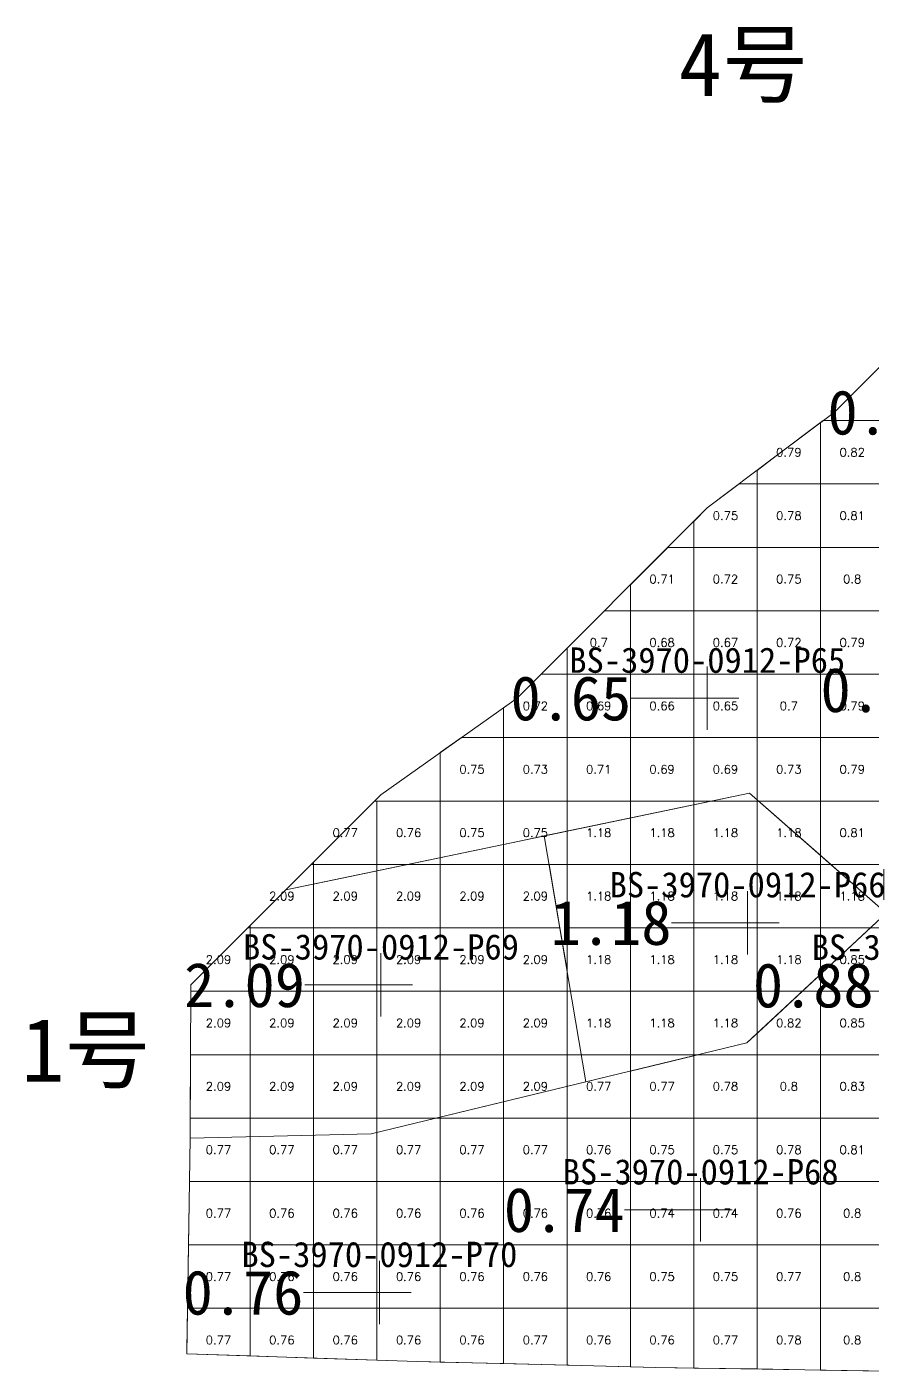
# Model space of a CAD drawing. Header units: inches. Extents: x 469900.4 to 469951.7, y 4349715 to 4349738.6.
# Drawn here: x 469900.42 to 469913.75, y 4349714.97 to 4349736.17 of the extents above; entities that cross this region are included whole.
import ezdxf
from ezdxf.enums import TextEntityAlignment as Align

# ---------------------------------------------------------------- set-up
doc = ezdxf.new("R2010")
doc.units = ezdxf.units.IN
doc.header["$MEASUREMENT"] = 0
for name, color, linetype, lineweight in [('0.500-1.000', 7, 'Continuous', 0), ('1.000-1.500', 7, 'Continuous', 0), ('1.500-3.000', 7, 'Continuous', 0), ('孔口文字', 7, 'Continuous', 0), ('点', 7, 'Continuous', 0), ('爆区方格网', 7, 'Continuous', 0), ('线条', 7, 'Continuous', 0), ('钻孔', 7, 'Continuous', 0)]:
    doc.layers.add(name, color=color, linetype=linetype, lineweight=lineweight)
doc.styles.add('3dmine_textStyle_1', font='txt.shx', dxfattribs={"height": 1, "bigfont": 'gbcbig.shx'})
doc.styles.add('3dmine_textStyle_2', font='宋体.ttf', dxfattribs={"height": 1})
doc.styles.add('3dmine_textStyle_3', font='simsunb.ttf', dxfattribs={"height": 1})

msp = doc.modelspace()

# ---------------------------------------------------------------- hatches: boundary and pattern name
at = {"layer": '钻孔', "linetype": 'Continuous', "lineweight": 0, "true_color": 0x00ffff, "extrusion": (0, 1, 0)}
for points in [[(-469912.152, 3960.037), (-469911.152, 3960.037), (-469911.152, 3972.037), (-469912.152, 3972.037)], [(-469912.047, 3959.661), (-469911.047, 3959.661), (-469911.047, 3971.661), (-469912.047, 3971.661)], [(-469906.978, 3959.92), (-469905.978, 3959.92), (-469905.978, 3971.92), (-469906.978, 3971.92)]]:
    msp.add_hatch(color=4, dxfattribs=at).paths.add_polyline_path(points, flags=0)
at = {"layer": '钻孔', "linetype": 'Continuous', "lineweight": 0, "true_color": 0x0000ff, "extrusion": (0, 1, 0)}
msp.add_hatch(color=5, dxfattribs=at).paths.add_polyline_path([(-469912.788, 3959.891), (-469911.788, 3959.891), (-469911.788, 3971.891), (-469912.788, 3971.891)], flags=0)
at = {"layer": '钻孔', "linetype": 'Continuous', "lineweight": 0, "true_color": 0xff0000, "extrusion": (0, 1, 0)}
msp.add_hatch(color=1, dxfattribs=at).paths.add_polyline_path([(-469907.003, 3960.073), (-469906.003, 3960.073), (-469906.003, 3972.073), (-469907.003, 3972.073)], flags=0)

# ---------------------------------------------------------------- linework, layer by layer
at = {"layer": '0.500-1.000', "color": 4, "linetype": 'Continuous', "lineweight": 0, "true_color": 0x00ffff}
msp.add_lwpolyline([(469914.033, 4349714.968), (469910.341, 4349715.026), (469908.975, 4349715.06), (469906.576, 4349715.119), (469902.938, 4349715.24), (469902.991, 4349718.641), (469905.85, 4349718.712), (469907.908, 4349719.21), (469911.776, 4349720.145), (469912.026, 4349720.376), (469913.975, 4349722.189), (469912.874, 4349723.155), (469911.818, 4349724.082), (469905.264, 4349722.716), (469904.503, 4349722.558), (469904.876, 4349722.931), (469906.003, 4349724.058), (469908.152, 4349725.58), (469911.152, 4349728.58), (469912.241, 4349729.4), (469913.154, 4349730.088), (469916.154, 4349733.088)], dxfattribs=at)
at = {"layer": '1.000-1.500', "color": 1, "linetype": 'Continuous', "lineweight": 0, "true_color": 0xff0000}
msp.add_lwpolyline([(469913.975, 4349722.189), (469911.776, 4349720.145), (469909.238, 4349719.531), (469908.58, 4349723.407), (469911.818, 4349724.082), (469913.975, 4349722.189)], dxfattribs=at)
at = {"layer": '1.500-3.000', "color": 1, "linetype": 'Continuous', "lineweight": 0, "true_color": 0xff0000}
msp.add_lwpolyline([(469909.238, 4349719.531), (469905.85, 4349718.712), (469902.991, 4349718.641), (469903.003, 4349721.058), (469904.503, 4349722.558), (469908.161, 4349723.32), (469908.58, 4349723.407), (469909.238, 4349719.531)], dxfattribs=at)
at = {"layer": '点', "color": 138, "linetype": 'Continuous', "lineweight": 0, "true_color": 0x004c4c}
for points, elevation in [([(469911.152, 4349725.08), (469911.152, 4349726.08)], 3972.037), ([(469911.652, 4349725.58), (469910.652, 4349725.58)], 3972.037), ([(469911.788, 4349721.539), (469911.788, 4349722.539)], 3971.891), ([(469912.288, 4349722.039), (469911.288, 4349722.039)], 3971.891), ([(469906.003, 4349720.558), (469906.003, 4349721.558)], 3972.073), ([(469906.503, 4349721.058), (469905.503, 4349721.058)], 3972.073), ([(469911.047, 4349717.011), (469911.047, 4349718.011)], 3971.661), ([(469911.547, 4349717.511), (469910.547, 4349717.511)], 3971.661), ([(469905.978, 4349715.708), (469905.978, 4349716.708)], 3971.92), ([(469906.478, 4349716.208), (469905.478, 4349716.208)], 3971.92)]:
    msp.add_lwpolyline(points, dxfattribs=dict(at, elevation=elevation))
at = {"layer": '爆区方格网', "color": 4, "linetype": 'Continuous', "lineweight": 0, "true_color": 0x00ffff, "elevation": 3972.002}
for points in [[(469912.939, 4349728.958), (469911.939, 4349728.958), (469911.939, 4349729.173), (469912.241, 4349729.4), (469912.939, 4349729.926), (469912.939, 4349728.958)], [(469913.939, 4349728.958), (469912.939, 4349728.958), (469912.939, 4349729.926), (469912.982, 4349729.958), (469913.939, 4349729.958), (469913.939, 4349728.958)], [(469911.939, 4349727.958), (469910.939, 4349727.958), (469910.939, 4349728.367), (469911.152, 4349728.58), (469911.654, 4349728.958), (469911.939, 4349728.958), (469911.939, 4349727.958)], [(469912.939, 4349727.958), (469911.939, 4349727.958), (469911.939, 4349728.958), (469912.939, 4349728.958), (469912.939, 4349727.958)], [(469913.939, 4349727.958), (469912.939, 4349727.958), (469912.939, 4349728.958), (469913.939, 4349728.958), (469913.939, 4349727.958)], [(469910.939, 4349726.958), (469909.939, 4349726.958), (469909.939, 4349727.367), (469910.53, 4349727.958), (469910.939, 4349727.958), (469910.939, 4349726.958)], [(469911.939, 4349726.958), (469910.939, 4349726.958), (469910.939, 4349727.958), (469911.939, 4349727.958), (469911.939, 4349726.958)], [(469912.939, 4349726.958), (469911.939, 4349726.958), (469911.939, 4349727.958), (469912.939, 4349727.958), (469912.939, 4349726.958)], [(469913.939, 4349726.958), (469912.939, 4349726.958), (469912.939, 4349727.958), (469913.939, 4349727.958), (469913.939, 4349726.958)], [(469909.939, 4349725.958), (469908.939, 4349725.958), (469908.939, 4349726.367), (469909.53, 4349726.958), (469909.939, 4349726.958), (469909.939, 4349725.958)], [(469910.939, 4349725.958), (469909.939, 4349725.958), (469909.939, 4349726.958), (469910.939, 4349726.958), (469910.939, 4349725.958)], [(469911.939, 4349725.958), (469910.939, 4349725.958), (469910.939, 4349726.958), (469911.939, 4349726.958), (469911.939, 4349725.958)], [(469912.939, 4349725.958), (469911.939, 4349725.958), (469911.939, 4349726.958), (469912.939, 4349726.958), (469912.939, 4349725.958)], [(469913.939, 4349725.958), (469912.939, 4349725.958), (469912.939, 4349726.958), (469913.939, 4349726.958), (469913.939, 4349725.958)], [(469908.939, 4349724.958), (469907.939, 4349724.958), (469907.939, 4349725.429), (469908.152, 4349725.58), (469908.53, 4349725.958), (469908.939, 4349725.958), (469908.939, 4349724.958)], [(469909.939, 4349724.958), (469908.939, 4349724.958), (469908.939, 4349725.958), (469909.939, 4349725.958), (469909.939, 4349724.958)], [(469910.939, 4349724.958), (469909.939, 4349724.958), (469909.939, 4349725.958), (469910.939, 4349725.958), (469910.939, 4349724.958)], [(469911.939, 4349724.958), (469910.939, 4349724.958), (469910.939, 4349725.958), (469911.939, 4349725.958), (469911.939, 4349724.958)], [(469912.939, 4349724.958), (469911.939, 4349724.958), (469911.939, 4349725.958), (469912.939, 4349725.958), (469912.939, 4349724.958)], [(469913.939, 4349724.958), (469912.939, 4349724.958), (469912.939, 4349725.958), (469913.939, 4349725.958), (469913.939, 4349724.958)], [(469907.939, 4349723.958), (469906.939, 4349723.958), (469906.939, 4349724.721), (469907.274, 4349724.958), (469907.939, 4349724.958), (469907.939, 4349723.958)], [(469908.939, 4349723.958), (469907.939, 4349723.958), (469907.939, 4349724.958), (469908.939, 4349724.958), (469908.939, 4349723.958)], [(469909.939, 4349723.958), (469908.939, 4349723.958), (469908.939, 4349724.958), (469909.939, 4349724.958), (469909.939, 4349723.958)], [(469910.939, 4349723.958), (469909.939, 4349723.958), (469909.939, 4349724.958), (469910.939, 4349724.958), (469910.939, 4349723.958)], [(469911.939, 4349723.958), (469910.939, 4349723.958), (469910.939, 4349724.958), (469911.939, 4349724.958), (469911.939, 4349723.958)], [(469912.939, 4349723.958), (469911.939, 4349723.958), (469911.939, 4349724.958), (469912.939, 4349724.958), (469912.939, 4349723.958)], [(469913.939, 4349723.958), (469912.939, 4349723.958), (469912.939, 4349724.958), (469913.939, 4349724.958), (469913.939, 4349723.958)], [(469905.939, 4349722.958), (469904.939, 4349722.958), (469904.939, 4349722.994), (469905.903, 4349723.958), (469905.939, 4349723.958), (469905.939, 4349722.958)], [(469906.939, 4349722.958), (469905.939, 4349722.958), (469905.939, 4349723.958), (469906.939, 4349723.958), (469906.939, 4349722.958)], [(469907.939, 4349722.958), (469906.939, 4349722.958), (469906.939, 4349723.958), (469907.939, 4349723.958), (469907.939, 4349722.958)], [(469908.939, 4349722.958), (469907.939, 4349722.958), (469907.939, 4349723.958), (469908.939, 4349723.958), (469908.939, 4349722.958)], [(469913.939, 4349722.958), (469912.939, 4349722.958), (469912.939, 4349723.958), (469913.939, 4349723.958), (469913.939, 4349722.958)], [(469913.939, 4349720.958), (469912.939, 4349720.958), (469912.939, 4349721.958), (469913.939, 4349721.958), (469913.939, 4349720.958)], [(469912.939, 4349719.958), (469911.939, 4349719.958), (469911.939, 4349720.958), (469912.939, 4349720.958), (469912.939, 4349719.958)], [(469913.939, 4349719.958), (469912.939, 4349719.958), (469912.939, 4349720.958), (469913.939, 4349720.958), (469913.939, 4349719.958)], [(469909.939, 4349718.958), (469908.939, 4349718.958), (469908.939, 4349719.958), (469909.939, 4349719.958), (469909.939, 4349718.958)], [(469910.939, 4349719.942), (469909.939, 4349719.7), (469909.939, 4349719.958), (469910.939, 4349719.958), (469910.939, 4349719.942)], [(469910.939, 4349718.958), (469909.939, 4349718.958), (469909.939, 4349719.7), (469910.939, 4349719.942), (469910.939, 4349718.958)], [(469910.939, 4349719.942), (469910.939, 4349719.958), (469911.005, 4349719.958), (469910.939, 4349719.942)], [(469911.939, 4349718.958), (469910.939, 4349718.958), (469910.939, 4349719.942), (469911.005, 4349719.958), (469911.939, 4349719.958), (469911.939, 4349718.958)], [(469912.939, 4349718.958), (469911.939, 4349718.958), (469911.939, 4349719.958), (469912.939, 4349719.958), (469912.939, 4349718.958)], [(469913.939, 4349718.958), (469912.939, 4349718.958), (469912.939, 4349719.958), (469913.939, 4349719.958), (469913.939, 4349718.958)], [(469903.939, 4349717.958), (469902.98, 4349717.958), (469902.991, 4349718.641), (469902.991, 4349718.641), (469902.992, 4349718.958), (469903.939, 4349718.958), (469903.939, 4349717.958)], [(469904.939, 4349717.958), (469903.939, 4349717.958), (469903.939, 4349718.958), (469904.939, 4349718.958), (469904.939, 4349717.958)], [(469905.939, 4349717.958), (469904.939, 4349717.958), (469904.939, 4349718.958), (469905.939, 4349718.958), (469905.939, 4349717.958)], [(469906.939, 4349717.958), (469905.939, 4349717.958), (469905.939, 4349718.958), (469906.939, 4349718.958), (469906.939, 4349717.958)], [(469907.939, 4349717.958), (469906.939, 4349717.958), (469906.939, 4349718.958), (469907.939, 4349718.958), (469907.939, 4349717.958)], [(469908.939, 4349717.958), (469907.939, 4349717.958), (469907.939, 4349718.958), (469908.939, 4349718.958), (469908.939, 4349717.958)], [(469909.939, 4349717.958), (469908.939, 4349717.958), (469908.939, 4349718.958), (469909.939, 4349718.958), (469909.939, 4349717.958)], [(469910.939, 4349717.958), (469909.939, 4349717.958), (469909.939, 4349718.958), (469910.939, 4349718.958), (469910.939, 4349717.958)], [(469911.939, 4349717.958), (469910.939, 4349717.958), (469910.939, 4349718.958), (469911.939, 4349718.958), (469911.939, 4349717.958)], [(469912.939, 4349717.958), (469911.939, 4349717.958), (469911.939, 4349718.958), (469912.939, 4349718.958), (469912.939, 4349717.958)], [(469913.939, 4349717.958), (469912.939, 4349717.958), (469912.939, 4349718.958), (469913.939, 4349718.958), (469913.939, 4349717.958)], [(469903.939, 4349716.958), (469902.964, 4349716.958), (469902.98, 4349717.958), (469903.939, 4349717.958), (469903.939, 4349716.958)], [(469904.939, 4349716.958), (469903.939, 4349716.958), (469903.939, 4349717.958), (469904.939, 4349717.958), (469904.939, 4349716.958)], [(469905.939, 4349716.958), (469904.939, 4349716.958), (469904.939, 4349717.958), (469905.939, 4349717.958), (469905.939, 4349716.958)], [(469906.939, 4349716.958), (469905.939, 4349716.958), (469905.939, 4349717.958), (469906.939, 4349717.958), (469906.939, 4349716.958)], [(469907.939, 4349716.958), (469906.939, 4349716.958), (469906.939, 4349717.958), (469907.939, 4349717.958), (469907.939, 4349716.958)], [(469908.939, 4349716.958), (469907.939, 4349716.958), (469907.939, 4349717.958), (469908.939, 4349717.958), (469908.939, 4349716.958)], [(469909.939, 4349716.958), (469908.939, 4349716.958), (469908.939, 4349717.958), (469909.939, 4349717.958), (469909.939, 4349716.958)], [(469910.939, 4349716.958), (469909.939, 4349716.958), (469909.939, 4349717.958), (469910.939, 4349717.958), (469910.939, 4349716.958)], [(469911.939, 4349716.958), (469910.939, 4349716.958), (469910.939, 4349717.958), (469911.939, 4349717.958), (469911.939, 4349716.958)], [(469912.939, 4349716.958), (469911.939, 4349716.958), (469911.939, 4349717.958), (469912.939, 4349717.958), (469912.939, 4349716.958)], [(469913.939, 4349716.958), (469912.939, 4349716.958), (469912.939, 4349717.958), (469913.939, 4349717.958), (469913.939, 4349716.958)], [(469903.939, 4349715.958), (469902.949, 4349715.958), (469902.964, 4349716.958), (469903.939, 4349716.958), (469903.939, 4349715.958)], [(469904.939, 4349715.958), (469903.939, 4349715.958), (469903.939, 4349716.958), (469904.939, 4349716.958), (469904.939, 4349715.958)], [(469905.939, 4349715.958), (469904.939, 4349715.958), (469904.939, 4349716.958), (469905.939, 4349716.958), (469905.939, 4349715.958)], [(469906.939, 4349715.958), (469905.939, 4349715.958), (469905.939, 4349716.958), (469906.939, 4349716.958), (469906.939, 4349715.958)], [(469907.939, 4349715.958), (469906.939, 4349715.958), (469906.939, 4349716.958), (469907.939, 4349716.958), (469907.939, 4349715.958)], [(469908.939, 4349715.958), (469907.939, 4349715.958), (469907.939, 4349716.958), (469908.939, 4349716.958), (469908.939, 4349715.958)], [(469909.939, 4349715.958), (469908.939, 4349715.958), (469908.939, 4349716.958), (469909.939, 4349716.958), (469909.939, 4349715.958)], [(469910.939, 4349715.958), (469909.939, 4349715.958), (469909.939, 4349716.958), (469910.939, 4349716.958), (469910.939, 4349715.958)], [(469911.939, 4349715.958), (469910.939, 4349715.958), (469910.939, 4349716.958), (469911.939, 4349716.958), (469911.939, 4349715.958)], [(469912.939, 4349715.958), (469911.939, 4349715.958), (469911.939, 4349716.958), (469912.939, 4349716.958), (469912.939, 4349715.958)], [(469913.939, 4349715.958), (469912.939, 4349715.958), (469912.939, 4349716.958), (469913.939, 4349716.958), (469913.939, 4349715.958)], [(469903.939, 4349715.207), (469902.939, 4349715.24), (469902.939, 4349715.304), (469902.949, 4349715.958), (469903.939, 4349715.958), (469903.939, 4349715.207)], [(469904.939, 4349715.173), (469903.939, 4349715.207), (469903.939, 4349715.958), (469904.939, 4349715.958), (469904.939, 4349715.173)], [(469905.939, 4349715.14), (469904.939, 4349715.173), (469904.939, 4349715.958), (469905.939, 4349715.958), (469905.939, 4349715.14)], [(469906.939, 4349715.11), (469906.576, 4349715.119), (469905.939, 4349715.14), (469905.939, 4349715.958), (469906.939, 4349715.958), (469906.939, 4349715.11)], [(469907.939, 4349715.085), (469906.939, 4349715.11), (469906.939, 4349715.958), (469907.939, 4349715.958), (469907.939, 4349715.085)], [(469908.939, 4349715.06), (469907.939, 4349715.085), (469907.939, 4349715.958), (469908.939, 4349715.958), (469908.939, 4349715.06)], [(469909.939, 4349715.036), (469908.975, 4349715.06), (469908.939, 4349715.06), (469908.939, 4349715.958), (469909.939, 4349715.958), (469909.939, 4349715.036)], [(469910.939, 4349715.016), (469910.341, 4349715.026), (469909.939, 4349715.036), (469909.939, 4349715.958), (469910.939, 4349715.958), (469910.939, 4349715.016)], [(469911.939, 4349715.001), (469910.939, 4349715.016), (469910.939, 4349715.958), (469911.939, 4349715.958), (469911.939, 4349715.001)], [(469912.939, 4349714.985), (469911.939, 4349715.001), (469911.939, 4349715.958), (469912.939, 4349715.958), (469912.939, 4349714.985)], [(469913.939, 4349714.969), (469912.939, 4349714.985), (469912.939, 4349715.958), (469913.939, 4349715.958), (469913.939, 4349714.969)]]:
    msp.add_lwpolyline(points, dxfattribs=at)
at = {"layer": '爆区方格网', "color": 1, "linetype": 'Continuous', "lineweight": 0, "true_color": 0xff0000}
for points, elevation in [([(469909.939, 4349722.958), (469908.939, 4349722.958), (469908.939, 4349723.958), (469909.939, 4349723.958), (469909.939, 4349722.958)], 3971.891), ([(469910.939, 4349722.958), (469909.939, 4349722.958), (469909.939, 4349723.958), (469910.939, 4349723.958), (469910.939, 4349722.958)], 3971.891), ([(469911.939, 4349722.958), (469910.939, 4349722.958), (469910.939, 4349723.958), (469911.939, 4349723.958), (469911.939, 4349722.958)], 3971.891), ([(469912.939, 4349722.958), (469911.939, 4349722.958), (469911.939, 4349723.958), (469912.939, 4349723.958), (469912.939, 4349722.958)], 3971.891), ([(469904.939, 4349721.958), (469903.939, 4349721.958), (469903.939, 4349721.994), (469904.503, 4349722.558), (469904.876, 4349722.931), (469904.903, 4349722.958), (469904.939, 4349722.958), (469904.939, 4349721.958)], 3972.073), ([(469905.939, 4349721.958), (469904.939, 4349721.958), (469904.939, 4349722.958), (469905.939, 4349722.958), (469905.939, 4349721.958)], 3972.073), ([(469906.939, 4349721.958), (469905.939, 4349721.958), (469905.939, 4349722.958), (469906.939, 4349722.958), (469906.939, 4349721.958)], 3972.073), ([(469907.939, 4349721.958), (469906.939, 4349721.958), (469906.939, 4349722.958), (469907.939, 4349722.958), (469907.939, 4349721.958)], 3972.073), ([(469908.826, 4349721.958), (469907.939, 4349721.958), (469907.939, 4349722.958), (469908.656, 4349722.958), (469908.826, 4349721.958)], 3972.073), ([(469909.939, 4349721.958), (469908.939, 4349721.958), (469908.939, 4349722.958), (469909.939, 4349722.958), (469909.939, 4349721.958)], 3971.891), ([(469910.939, 4349721.958), (469909.939, 4349721.958), (469909.939, 4349722.958), (469910.939, 4349722.958), (469910.939, 4349721.958)], 3971.891), ([(469911.939, 4349721.958), (469910.939, 4349721.958), (469910.939, 4349722.958), (469911.939, 4349722.958), (469911.939, 4349721.958)], 3971.891), ([(469912.939, 4349721.958), (469911.939, 4349721.958), (469911.939, 4349722.958), (469912.939, 4349722.958), (469912.939, 4349721.958)], 3971.891), ([(469903.939, 4349720.958), (469903.002, 4349720.958), (469903.003, 4349721.058), (469903.903, 4349721.958), (469903.939, 4349721.958), (469903.939, 4349720.958)], 3972.073), ([(469904.939, 4349720.958), (469903.939, 4349720.958), (469903.939, 4349721.958), (469904.939, 4349721.958), (469904.939, 4349720.958)], 3972.073), ([(469905.939, 4349720.958), (469904.939, 4349720.958), (469904.939, 4349721.958), (469905.939, 4349721.958), (469905.939, 4349720.958)], 3972.073), ([(469906.939, 4349720.958), (469905.939, 4349720.958), (469905.939, 4349721.958), (469906.939, 4349721.958), (469906.939, 4349720.958)], 3972.073), ([(469907.939, 4349720.958), (469906.939, 4349720.958), (469906.939, 4349721.958), (469907.939, 4349721.958), (469907.939, 4349720.958)], 3972.073), ([(469908.939, 4349721.293), (469908.939, 4349720.958), (469907.939, 4349720.958), (469907.939, 4349721.958), (469908.826, 4349721.958), (469908.939, 4349721.293)], 3972.073), ([(469909.939, 4349720.958), (469908.939, 4349720.958), (469908.939, 4349721.958), (469909.939, 4349721.958), (469909.939, 4349720.958)], 3971.891), ([(469910.939, 4349720.958), (469909.939, 4349720.958), (469909.939, 4349721.958), (469910.939, 4349721.958), (469910.939, 4349720.958)], 3971.891), ([(469911.939, 4349720.958), (469910.939, 4349720.958), (469910.939, 4349721.958), (469911.939, 4349721.958), (469911.939, 4349720.958)], 3971.891), ([(469912.939, 4349720.958), (469911.939, 4349720.958), (469911.939, 4349721.958), (469912.939, 4349721.958), (469912.939, 4349720.958)], 3971.891), ([(469903.939, 4349719.958), (469902.997, 4349719.958), (469903.002, 4349720.958), (469903.939, 4349720.958), (469903.939, 4349719.958)], 3972.073), ([(469904.939, 4349719.958), (469903.939, 4349719.958), (469903.939, 4349720.958), (469904.939, 4349720.958), (469904.939, 4349719.958)], 3972.073), ([(469905.939, 4349719.958), (469904.939, 4349719.958), (469904.939, 4349720.958), (469905.939, 4349720.958), (469905.939, 4349719.958)], 3972.073), ([(469906.939, 4349719.958), (469905.939, 4349719.958), (469905.939, 4349720.958), (469906.939, 4349720.958), (469906.939, 4349719.958)], 3972.073), ([(469907.939, 4349719.958), (469906.939, 4349719.958), (469906.939, 4349720.958), (469907.939, 4349720.958), (469907.939, 4349719.958)], 3972.073), ([(469908.939, 4349719.958), (469907.939, 4349719.958), (469907.939, 4349720.958), (469908.939, 4349720.958), (469908.939, 4349719.958)], 3972.073), ([(469909.939, 4349719.958), (469908.939, 4349719.958), (469908.939, 4349720.958), (469909.939, 4349720.958), (469909.939, 4349719.958)], 3971.891), ([(469910.939, 4349719.958), (469909.939, 4349719.958), (469909.939, 4349720.958), (469910.939, 4349720.958), (469910.939, 4349719.958)], 3971.891), ([(469911.939, 4349719.958), (469910.939, 4349719.958), (469910.939, 4349720.958), (469911.939, 4349720.958), (469911.939, 4349719.958)], 3971.891), ([(469903.939, 4349718.958), (469902.992, 4349718.958), (469902.997, 4349719.958), (469903.939, 4349719.958), (469903.939, 4349718.958)], 3972.073), ([(469904.939, 4349718.958), (469903.939, 4349718.958), (469903.939, 4349719.958), (469904.939, 4349719.958), (469904.939, 4349718.958)], 3972.073), ([(469905.939, 4349718.958), (469904.939, 4349718.958), (469904.939, 4349719.958), (469905.939, 4349719.958), (469905.939, 4349718.958)], 3972.073), ([(469906.939, 4349718.958), (469905.939, 4349718.958), (469905.939, 4349719.958), (469906.939, 4349719.958), (469906.939, 4349718.958)], 3972.073), ([(469907.939, 4349718.958), (469906.939, 4349718.958), (469906.939, 4349719.958), (469907.939, 4349719.958), (469907.939, 4349718.958)], 3972.073), ([(469908.939, 4349718.958), (469907.939, 4349718.958), (469907.939, 4349719.958), (469908.939, 4349719.958), (469908.939, 4349718.958)], 3972.073)]:
    msp.add_lwpolyline(points, dxfattribs=dict(at, elevation=elevation))
at = {"layer": '爆区方格网', "color": 5, "linetype": 'Continuous', "lineweight": 0, "true_color": 0x0000ff, "elevation": 3971.891}
msp.add_lwpolyline([(469913.939, 4349721.958), (469912.939, 4349721.958), (469912.939, 4349722.958), (469913.939, 4349722.958), (469913.939, 4349721.958)], dxfattribs=at)
at = {"layer": '线条', "color": 138, "linetype": 'Continuous', "lineweight": 0, "true_color": 0x004c4c}
for points, elevation in [([(469911.152, 4349725.58), (469911.152, 4349725.58), (469911.152, 4349725.58)], 3972.037), ([(469911.788, 4349722.039), (469911.788, 4349722.039), (469911.788, 4349722.039)], 3971.891), ([(469906.003, 4349721.058), (469906.003, 4349721.058), (469906.003, 4349721.058)], 3972.073), ([(469911.047, 4349717.511), (469911.047, 4349717.511), (469911.047, 4349717.511)], 3971.661), ([(469905.978, 4349716.208), (469905.978, 4349716.208), (469905.978, 4349716.208)], 3971.92)]:
    msp.add_lwpolyline(points, dxfattribs=dict(at, elevation=elevation))
at = {"layer": '钻孔', "color": 4, "linetype": 'Continuous', "lineweight": 0, "true_color": 0x00ffff}
for points, elevation in [([(469911.152, 4349725.58), (469909.952, 4349725.58)], 3972.037), ([(469911.152, 4349725.58), (469909.952, 4349725.58)], 3960.037), ([(469911.047, 4349717.511), (469909.847, 4349717.511)], 3971.661), ([(469911.047, 4349717.511), (469909.847, 4349717.511)], 3959.661), ([(469905.978, 4349716.208), (469904.778, 4349716.208)], 3971.92), ([(469905.978, 4349716.208), (469904.778, 4349716.208)], 3959.92)]:
    msp.add_lwpolyline(points, dxfattribs=dict(at, elevation=elevation))
at = {"layer": '钻孔', "color": 5, "linetype": 'Continuous', "lineweight": 0, "true_color": 0x0000ff}
for elevation in [3971.891, 3959.891]:
    msp.add_lwpolyline([(469911.788, 4349722.039), (469910.588, 4349722.039)], dxfattribs=dict(at, elevation=elevation))
at = {"layer": '钻孔', "color": 1, "linetype": 'Continuous', "lineweight": 0, "true_color": 0xff0000}
for elevation in [3972.073, 3960.073]:
    msp.add_lwpolyline([(469906.003, 4349721.058), (469904.803, 4349721.058)], dxfattribs=dict(at, elevation=elevation))

# ---------------------------------------------------------------- texts
at = {"color": 7, "linetype": 'Continuous', "lineweight": 0, "style": '3dmine_textStyle_2'}
for s, p in [('4号', (469910.703, 4349735.077, 1986.424)), ('1号', (469900.327, 4349719.534, 1986.424))]:
    msp.add_text(s, height=1, dxfattribs=at).set_placement(p)
at = {"color": 4, "linetype": 'Continuous', "lineweight": 0, "true_color": 0x00ffff, "style": '3dmine_textStyle_1'}
for s, p in [('0.79', (469912.439, 4349729.458, 3972.002)), ('0.82', (469913.439, 4349729.458, 3972.002)), ('0.75', (469911.439, 4349728.458, 3972.002)), ('0.78', (469912.439, 4349728.458, 3972.002)), ('0.81', (469913.439, 4349728.458, 3972.002)), ('0.71', (469910.439, 4349727.458, 3972.002)), ('0.72', (469911.439, 4349727.458, 3972.002)), ('0.75', (469912.439, 4349727.458, 3972.002)), ('0.8', (469913.439, 4349727.458, 3972.002)), ('0.7', (469909.439, 4349726.458, 3972.002)), ('0.68', (469910.439, 4349726.458, 3972.002)), ('0.67', (469911.439, 4349726.458, 3972.002)), ('0.72', (469912.439, 4349726.458, 3972.002)), ('0.79', (469913.439, 4349726.458, 3972.002)), ('0.72', (469908.439, 4349725.458, 3972.002)), ('0.69', (469909.439, 4349725.458, 3972.002)), ('0.66', (469910.439, 4349725.458, 3972.002)), ('0.65', (469911.439, 4349725.458, 3972.002)), ('0.7', (469912.439, 4349725.458, 3972.002)), ('0.79', (469913.439, 4349725.458, 3972.002)), ('0.75', (469907.439, 4349724.458, 3972.002)), ('0.73', (469908.439, 4349724.458, 3972.002)), ('0.71', (469909.439, 4349724.458, 3972.002)), ('0.69', (469910.439, 4349724.458, 3972.002)), ('0.69', (469911.439, 4349724.458, 3972.002)), ('0.73', (469912.439, 4349724.458, 3972.002)), ('0.79', (469913.439, 4349724.458, 3972.002)), ('0.77', (469905.439, 4349723.458, 3972.002)), ('0.76', (469906.439, 4349723.458, 3972.002)), ('0.75', (469907.439, 4349723.458, 3972.002)), ('0.75', (469908.439, 4349723.458, 3972.002)), ('0.81', (469913.439, 4349723.458, 3972.002)), ('0.85', (469913.439, 4349721.458, 3972.002)), ('0.82', (469912.439, 4349720.458, 3972.002)), ('0.85', (469913.439, 4349720.458, 3972.002)), ('0.77', (469909.439, 4349719.458, 3972.002)), ('0.77', (469910.439, 4349719.458, 3972.002)), ('0.78', (469911.439, 4349719.458, 3972.002)), ('0.8', (469912.439, 4349719.458, 3972.002)), ('0.83', (469913.439, 4349719.458, 3972.002)), ('0.77', (469903.439, 4349718.458, 3972.002)), ('0.77', (469904.439, 4349718.458, 3972.002)), ('0.77', (469905.439, 4349718.458, 3972.002)), ('0.77', (469906.439, 4349718.458, 3972.002)), ('0.77', (469907.439, 4349718.458, 3972.002)), ('0.77', (469908.439, 4349718.458, 3972.002)), ('0.76', (469909.439, 4349718.458, 3972.002)), ('0.75', (469910.439, 4349718.458, 3972.002)), ('0.75', (469911.439, 4349718.458, 3972.002)), ('0.78', (469912.439, 4349718.458, 3972.002)), ('0.81', (469913.439, 4349718.458, 3972.002)), ('0.77', (469903.439, 4349717.458, 3972.002)), ('0.76', (469904.439, 4349717.458, 3972.002)), ('0.76', (469905.439, 4349717.458, 3972.002)), ('0.76', (469906.439, 4349717.458, 3972.002)), ('0.76', (469907.439, 4349717.458, 3972.002)), ('0.76', (469908.439, 4349717.458, 3972.002)), ('0.76', (469909.439, 4349717.458, 3972.002)), ('0.74', (469910.439, 4349717.458, 3972.002)), ('0.74', (469911.439, 4349717.458, 3972.002)), ('0.76', (469912.439, 4349717.458, 3972.002)), ('0.8', (469913.439, 4349717.458, 3972.002)), ('0.77', (469903.439, 4349716.458, 3972.002)), ('0.76', (469904.439, 4349716.458, 3972.002)), ('0.76', (469905.439, 4349716.458, 3972.002)), ('0.76', (469906.439, 4349716.458, 3972.002)), ('0.76', (469907.439, 4349716.458, 3972.002)), ('0.76', (469908.439, 4349716.458, 3972.002)), ('0.76', (469909.439, 4349716.458, 3972.002)), ('0.75', (469910.439, 4349716.458, 3972.002)), ('0.75', (469911.439, 4349716.458, 3972.002)), ('0.77', (469912.439, 4349716.458, 3972.002)), ('0.8', (469913.439, 4349716.458, 3972.002)), ('0.77', (469903.439, 4349715.458, 3972.002)), ('0.76', (469904.439, 4349715.458, 3972.002)), ('0.76', (469905.439, 4349715.458, 3972.002)), ('0.76', (469906.439, 4349715.458, 3972.002)), ('0.76', (469907.439, 4349715.458, 3972.002)), ('0.77', (469908.439, 4349715.458, 3972.002)), ('0.76', (469909.439, 4349715.458, 3972.002)), ('0.76', (469910.439, 4349715.458, 3972.002)), ('0.77', (469911.439, 4349715.458, 3972.002)), ('0.78', (469912.439, 4349715.458, 3972.002)), ('0.8', (469913.439, 4349715.458, 3972.002))]:
    msp.add_text(s, height=0.1333, dxfattribs=at).set_placement(p, align=Align.MIDDLE_CENTER)
at = {"color": 1, "linetype": 'Continuous', "lineweight": 0, "true_color": 0xff0000, "style": '3dmine_textStyle_1'}
for s, p in [('1.18', (469909.439, 4349723.458, 3971.891)), ('1.18', (469910.439, 4349723.458, 3971.891)), ('1.18', (469911.439, 4349723.458, 3971.891)), ('1.18', (469912.439, 4349723.458, 3971.891)), ('2.09', (469904.439, 4349722.458, 3972.073)), ('2.09', (469905.439, 4349722.458, 3972.073)), ('2.09', (469906.439, 4349722.458, 3972.073)), ('2.09', (469907.439, 4349722.458, 3972.073)), ('2.09', (469908.439, 4349722.458, 3972.073)), ('1.18', (469909.439, 4349722.458, 3971.891)), ('1.18', (469910.439, 4349722.458, 3971.891)), ('1.18', (469911.439, 4349722.458, 3971.891)), ('1.18', (469912.439, 4349722.458, 3971.891)), ('1.18', (469913.439, 4349722.458, 3971.891)), ('2.09', (469903.439, 4349721.458, 3972.073)), ('2.09', (469904.439, 4349721.458, 3972.073)), ('2.09', (469905.439, 4349721.458, 3972.073)), ('2.09', (469906.439, 4349721.458, 3972.073)), ('2.09', (469907.439, 4349721.458, 3972.073)), ('2.09', (469908.439, 4349721.458, 3972.073)), ('1.18', (469909.439, 4349721.458, 3971.891)), ('1.18', (469910.439, 4349721.458, 3971.891)), ('1.18', (469911.439, 4349721.458, 3971.891)), ('1.18', (469912.439, 4349721.458, 3971.891)), ('2.09', (469903.439, 4349720.458, 3972.073)), ('2.09', (469904.439, 4349720.458, 3972.073)), ('2.09', (469905.439, 4349720.458, 3972.073)), ('2.09', (469906.439, 4349720.458, 3972.073)), ('2.09', (469907.439, 4349720.458, 3972.073)), ('2.09', (469908.439, 4349720.458, 3972.073)), ('1.18', (469909.439, 4349720.458, 3971.891)), ('1.18', (469910.439, 4349720.458, 3971.891)), ('1.18', (469911.439, 4349720.458, 3971.891)), ('2.09', (469903.439, 4349719.458, 3972.073)), ('2.09', (469904.439, 4349719.458, 3972.073)), ('2.09', (469905.439, 4349719.458, 3972.073)), ('2.09', (469906.439, 4349719.458, 3972.073)), ('2.09', (469907.439, 4349719.458, 3972.073)), ('2.09', (469908.439, 4349719.458, 3972.073))]:
    msp.add_text(s, height=0.1333, dxfattribs=at).set_placement(p, align=Align.MIDDLE_CENTER)
at = {"layer": '孔口文字', "color": 138, "linetype": 'Continuous', "lineweight": 0, "true_color": 0x004c4c, "style": '3dmine_textStyle_3'}
for s, p in [('BS-3970-0912-P65', (469911.152, 4349725.98, 3972.037)), ('BS-3970-0912-P66', (469911.788, 4349722.439, 3971.891)), ('BS-3970-0912-P69', (469906.003, 4349721.458, 3972.073)), ('BS-3970-0912-P67', (469914.977, 4349721.453, 3971.966)), ('BS-3970-0912-P68', (469911.047, 4349717.911, 3971.661)), ('BS-3970-0912-P70', (469905.978, 4349716.608, 3971.92))]:
    msp.add_text(s, height=0.4, dxfattribs=at).set_placement(p, align=Align.CENTER)
at = {"layer": '钻孔', "color": 4, "linetype": 'Continuous', "lineweight": 0, "true_color": 0x00ffff, "style": '3dmine_textStyle_3'}
for s, p in [('0.88', (469914.954, 4349730.088, 3972.129)), ('0.93', (469914.844, 4349725.711, 3972.016)), ('0.65', (469909.952, 4349725.58, 3972.037)), ('0.88', (469913.777, 4349721.053, 3971.966)), ('0.74', (469909.847, 4349717.511, 3971.661)), ('0.76', (469904.778, 4349716.208, 3971.92))]:
    msp.add_text(s, height=0.7, dxfattribs=at).set_placement(p, align=Align.MIDDLE_RIGHT)
at = {"layer": '钻孔', "color": 5, "linetype": 'Continuous', "lineweight": 0, "true_color": 0x0000ff, "style": '3dmine_textStyle_3'}
msp.add_text('1.18', height=0.7, dxfattribs=at).set_placement((469910.588, 4349722.039, 3971.891), align=Align.MIDDLE_RIGHT)
at = {"layer": '钻孔', "color": 1, "linetype": 'Continuous', "lineweight": 0, "true_color": 0xff0000, "style": '3dmine_textStyle_3'}
msp.add_text('2.09', height=0.7, dxfattribs=at).set_placement((469904.803, 4349721.058, 3972.073), align=Align.MIDDLE_RIGHT)

doc.saveas('drawing.dxf')
